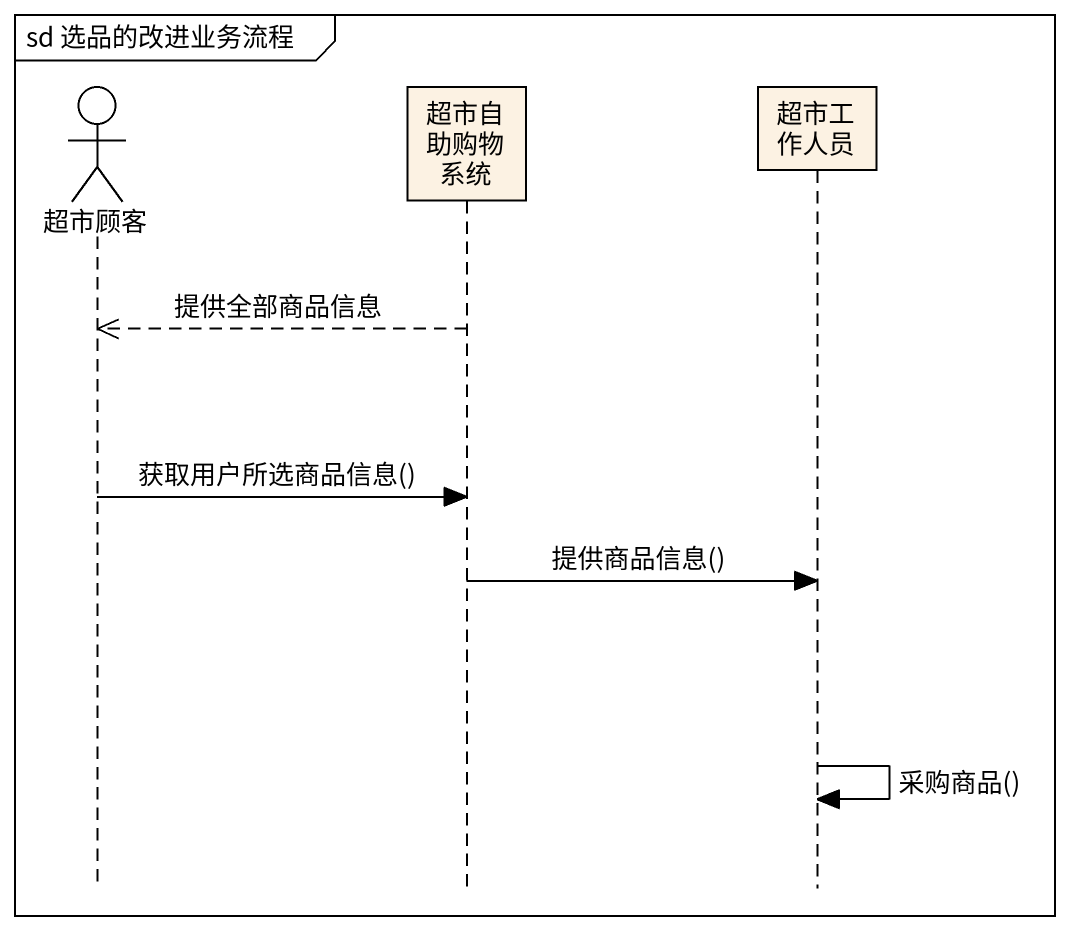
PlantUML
@startuml
mainframe sd 选品的改进业务流程
hide footbox
actor 超市顾客
participant 超市自助购物系统
participant 超市工作人员

超市自助购物系统 -->> 超市顾客 : 提供全部商品信息
超市顾客 -> 超市自助购物系统 : 获取用户所选商品信息()
超市自助购物系统 -> 超市工作人员 : 提供商品信息()
超市工作人员 -> 超市工作人员 : 采购商品()
@enduml
